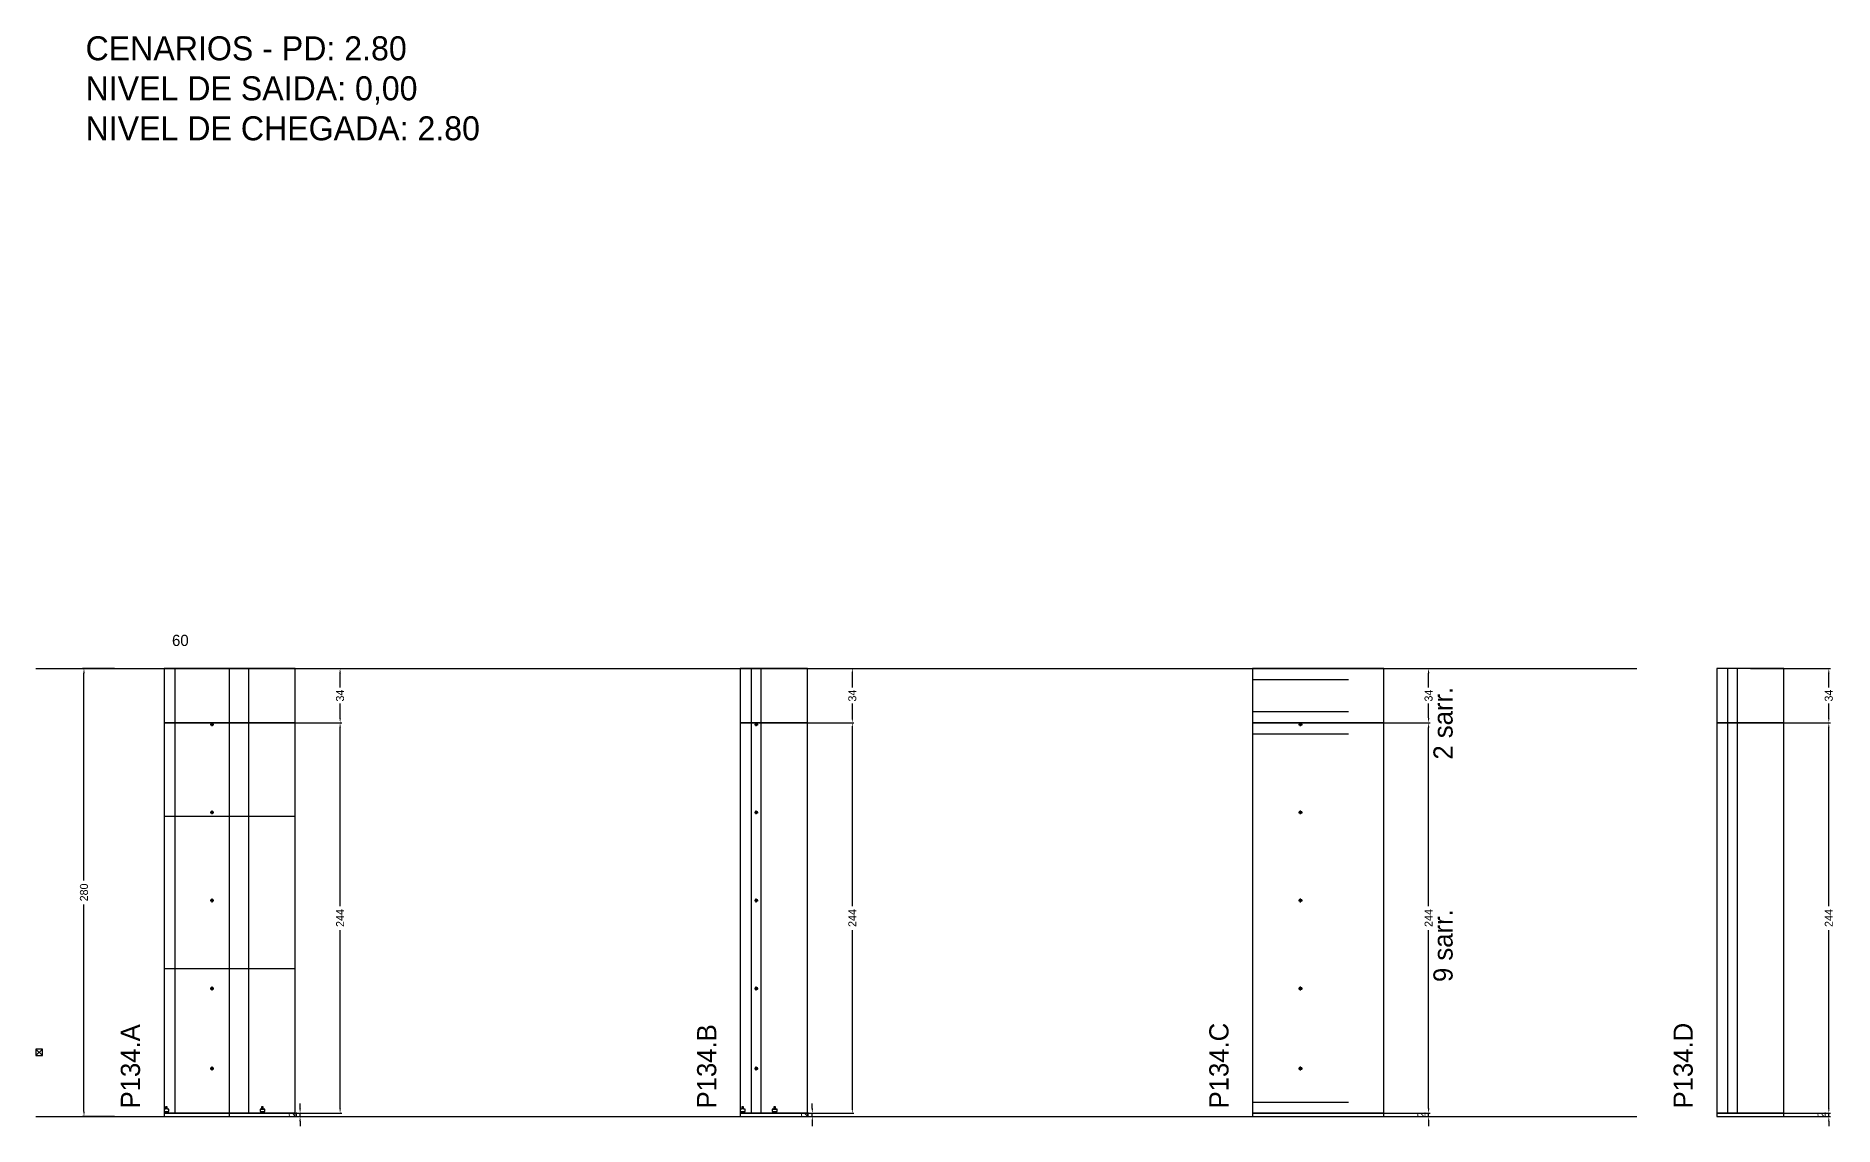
# Model space of a CAD drawing. Header units: centimetres. Extents: x -10500 to 4073, y -386 to 295.
# Drawn here: x -7000 to -5877, y -386 to 295 of the extents above; entities that cross this region are included whole.
import ezdxf

# ---------------------------------------------------------------- set-up
doc = ezdxf.new("R2010")
doc.units = ezdxf.units.CM
doc.linetypes.add('DASHED', pattern=[2, -2])
for name, color, linetype in [('COTA', 241, 'Continuous'), ('COTAS FURACAO', 16, 'Continuous'), ('Madeira', 30, 'Continuous'), ('NOMENCLATURA', 7, 'Continuous'), ('Nível', 160, 'Continuous'), ('Painéis', 200, 'Continuous'), ('Perfil Metálico', 150, 'Continuous'), ('SARR_2.2x7', 40, 'Continuous'), ('texto', 7, 'Continuous')]:
    doc.layers.add(name, color=color, linetype=linetype)
doc.dimstyles.new('PAINEL-NOVA', dxfattribs={"dimtxt": 5, "dimasz": 3, "dimexe": 1, "dimexo": 1, "dimgap": 1, "dimtad": 1, "dimcen": 2.5, "dimazin": 3, "dimtfac": 1, "dimtmove": 0, "dimatfit": 3})

# ---------------------------------------------------------------- blocks, each defined once
blk = doc.blocks.new('_CLOSEDFILLED')
at = {"color": 0, "linetype": 'BYBLOCK'}
blk.add_solid([(-1, 0.16), (0, 0), (-1, -0.16)], dxfattribs=at)
blk = doc.blocks.new('*D1')
for p, q in [((-6951, -100), (-6971, -100)), ((-6970, -232.5), (-6970, -103)), ((-6970, -377), (-6970, -247.5)), ((-6951, -380), (-6971, -380))]:
    blk.add_line(p, q)
at = {"layer": 'Defpoints'}
for p in [(-6950, -100), (-6970, -380), (-6950, -380)]:
    blk.add_point(p, dxfattribs=at)
at = {"layer": 'COTA', "xscale": 3, "yscale": 3}
for p, rotation in [((-6970, -100), 90), ((-6970, -380), 270)]:
    blk.add_blockref('_CLOSEDFILLED', p, dxfattribs=dict(at, rotation=rotation))
at = {"layer": 'COTA', "insert": (-6970, -240), "char_height": 5, "attachment_point": 5, "rotation": 90}
blk.add_mtext('280', dxfattribs=at)
blk = doc.blocks.new('MULDURA')
at = {"layer": 'Paineis'}
for p, q in [((0, 0), (4, 4)), ((4, 0), (0, 4))]:
    blk.add_line(p, q, dxfattribs=at)
blk.add_lwpolyline([(0, 0), (4, 0), (4, 4), (0, 4)], close=True, dxfattribs=at)
blk = doc.blocks.new('*D3')
for p, q in [((-6859, -134), (-6809, -134)), ((-6810, -248.5), (-6810, -137)), ((-6810, -375), (-6810, -263.5)), ((-6859, -378), (-6809, -378))]:
    blk.add_line(p, q)
at = {"layer": 'Defpoints'}
for p in [(-6860, -134), (-6860, -378), (-6810, -378)]:
    blk.add_point(p, dxfattribs=at)
at = {"layer": 'COTA', "xscale": 3, "yscale": 3}
for p, rotation in [((-6810, -134), 90), ((-6810, -378), 270)]:
    blk.add_blockref('_CLOSEDFILLED', p, dxfattribs=dict(at, rotation=rotation))
at = {"layer": 'COTA', "insert": (-6810, -256), "char_height": 5, "attachment_point": 5, "rotation": 90}
blk.add_mtext('244', dxfattribs=at)
blk = doc.blocks.new('*D4')
for p, q in [((-6859, -100), (-6809, -100)), ((-6810, -112), (-6810, -103)), ((-6810, -131), (-6810, -122)), ((-6859, -134), (-6809, -134))]:
    blk.add_line(p, q)
at = {"layer": 'Defpoints'}
for p in [(-6860, -100), (-6860, -134), (-6810, -134)]:
    blk.add_point(p, dxfattribs=at)
at = {"layer": 'COTA', "xscale": 3, "yscale": 3}
for p, rotation in [((-6810, -100), 90), ((-6810, -134), 270)]:
    blk.add_blockref('_CLOSEDFILLED', p, dxfattribs=dict(at, rotation=rotation))
at = {"layer": 'COTA', "insert": (-6810, -117), "char_height": 5, "attachment_point": 5, "rotation": 90}
blk.add_mtext('34', dxfattribs=at)
blk = doc.blocks.new('SLIPTEE')
at = {"layer": 'Paineis'}
blk.add_lwpolyline([(0, 0), (3, 0), (3, 1.5), (2, 1.5), (2, 3), (1, 3), (1, 1.5), (0, 1.5)], close=True, dxfattribs=at)
blk = doc.blocks.new('SLIPTDD')
at = {"layer": 'Paineis'}
blk.add_line((0, 1.5), (3, 1.5), dxfattribs=at)
blk.add_lwpolyline([(0, 0), (3, 0), (3, 1.5), (2, 1.5), (2, 3), (1, 3), (1, 1.5), (0, 1.5)], close=True, dxfattribs=at)
blk = doc.blocks.new('furacao')
at = {"layer": 'COTAS FURACAO'}
for p, q in [((-1.2, 0), (1.2, 0)), ((0, -1.2), (0, 1.2))]:
    blk.add_line(p, q, dxfattribs=at)
blk.add_circle((0, 0), 0.8, dxfattribs=at)
blk = doc.blocks.new('*D6')
for p, q in [((-6539, -134), (-6489, -134)), ((-6490, -248.5), (-6490, -137)), ((-6490, -375), (-6490, -263.5)), ((-6539, -378), (-6489, -378))]:
    blk.add_line(p, q)
at = {"layer": 'Defpoints'}
for p in [(-6540, -134), (-6540, -378), (-6490, -378)]:
    blk.add_point(p, dxfattribs=at)
at = {"layer": 'COTA', "xscale": 3, "yscale": 3}
for p, rotation in [((-6490, -134), 90), ((-6490, -378), 270)]:
    blk.add_blockref('_CLOSEDFILLED', p, dxfattribs=dict(at, rotation=rotation))
at = {"layer": 'COTA', "insert": (-6490, -256), "char_height": 5, "attachment_point": 5, "rotation": 90}
blk.add_mtext('244', dxfattribs=at)
blk = doc.blocks.new('*D7')
for p, q in [((-6539, -100), (-6489, -100)), ((-6490, -112), (-6490, -103)), ((-6490, -131), (-6490, -122)), ((-6539, -134), (-6489, -134))]:
    blk.add_line(p, q)
at = {"layer": 'Defpoints'}
for p in [(-6540, -100), (-6540, -134), (-6490, -134)]:
    blk.add_point(p, dxfattribs=at)
at = {"layer": 'COTA', "xscale": 3, "yscale": 3}
for p, rotation in [((-6490, -100), 90), ((-6490, -134), 270)]:
    blk.add_blockref('_CLOSEDFILLED', p, dxfattribs=dict(at, rotation=rotation))
at = {"layer": 'COTA', "insert": (-6490, -117), "char_height": 5, "attachment_point": 5, "rotation": 90}
blk.add_mtext('34', dxfattribs=at)
blk = doc.blocks.new('*D9')
for p, q in [((-6179, -134), (-6129, -134)), ((-6130, -248.5), (-6130, -137)), ((-6130, -375), (-6130, -263.5)), ((-6179, -378), (-6129, -378))]:
    blk.add_line(p, q)
at = {"layer": 'Defpoints'}
for p in [(-6180, -134), (-6180, -378), (-6130, -378)]:
    blk.add_point(p, dxfattribs=at)
at = {"layer": 'COTA', "xscale": 3, "yscale": 3}
for p, rotation in [((-6130, -134), 90), ((-6130, -378), 270)]:
    blk.add_blockref('_CLOSEDFILLED', p, dxfattribs=dict(at, rotation=rotation))
at = {"layer": 'COTA', "insert": (-6130, -256), "char_height": 5, "attachment_point": 5, "rotation": 90}
blk.add_mtext('244', dxfattribs=at)
blk = doc.blocks.new('*D10')
for p, q in [((-6179, -100), (-6129, -100)), ((-6130, -112), (-6130, -103)), ((-6130, -131), (-6130, -122)), ((-6179, -134), (-6129, -134))]:
    blk.add_line(p, q)
at = {"layer": 'Defpoints'}
for p in [(-6180, -100), (-6180, -134), (-6130, -134)]:
    blk.add_point(p, dxfattribs=at)
at = {"layer": 'COTA', "xscale": 3, "yscale": 3}
for p, rotation in [((-6130, -100), 90), ((-6130, -134), 270)]:
    blk.add_blockref('_CLOSEDFILLED', p, dxfattribs=dict(at, rotation=rotation))
at = {"layer": 'COTA', "insert": (-6130, -117), "char_height": 5, "attachment_point": 5, "rotation": 90}
blk.add_mtext('34', dxfattribs=at)
blk = doc.blocks.new('*D12')
for p, q in [((-5929, -134), (-5879, -134)), ((-5880, -248.5), (-5880, -137)), ((-5880, -375), (-5880, -263.5)), ((-5929, -378), (-5879, -378))]:
    blk.add_line(p, q)
at = {"layer": 'Defpoints'}
for p in [(-5930, -134), (-5930, -378), (-5880, -378)]:
    blk.add_point(p, dxfattribs=at)
at = {"layer": 'COTA', "xscale": 3, "yscale": 3}
for p, rotation in [((-5880, -134), 90), ((-5880, -378), 270)]:
    blk.add_blockref('_CLOSEDFILLED', p, dxfattribs=dict(at, rotation=rotation))
at = {"layer": 'COTA', "insert": (-5880, -256), "char_height": 5, "attachment_point": 5, "rotation": 90}
blk.add_mtext('244', dxfattribs=at)
blk = doc.blocks.new('*D13')
for p, q in [((-5929, -100), (-5879, -100)), ((-5880, -112), (-5880, -103)), ((-5880, -131), (-5880, -122)), ((-5929, -134), (-5879, -134))]:
    blk.add_line(p, q)
at = {"layer": 'Defpoints'}
for p in [(-5930, -100), (-5930, -134), (-5880, -134)]:
    blk.add_point(p, dxfattribs=at)
at = {"layer": 'COTA', "xscale": 3, "yscale": 3}
for p, rotation in [((-5880, -100), 90), ((-5880, -134), 270)]:
    blk.add_blockref('_CLOSEDFILLED', p, dxfattribs=dict(at, rotation=rotation))
at = {"layer": 'COTA', "insert": (-5880, -117), "char_height": 5, "attachment_point": 5, "rotation": 90}
blk.add_mtext('34', dxfattribs=at)

msp = doc.modelspace()

# ---------------------------------------------------------------- linework, layer by layer
at = {"layer": 'Madeira'}
for points in [[(-6920, -192.4), (-6838, -192.4)], [(-6920, -287.6), (-6838, -287.6)]]:
    msp.add_lwpolyline(points, dxfattribs=at)
at = {"layer": 'Nível', "linetype": 'DASHED'}
for points in [[(-7000, -100), (-6000, -100)], [(-7000, -380), (-6000, -380)]]:
    msp.add_lwpolyline(points, dxfattribs=at)
at = {"layer": 'Painéis'}
for points in [[(-6920, -134), (-6838, -134), (-6838, -100), (-6920, -100)], [(-6920, -380), (-6838, -380), (-6838, -100), (-6920, -100)], [(-6560, -134), (-6518, -134), (-6518, -100), (-6560, -100)], [(-6240, -134), (-6158, -134), (-6158, -100), (-6240, -100)], [(-5950, -134), (-5908, -134), (-5908, -100), (-5950, -100)], [(-6920, -378), (-6838, -378), (-6838, -134), (-6920, -134)], [(-6560, -378), (-6518, -378), (-6518, -134), (-6560, -134)], [(-6240, -378), (-6158, -378), (-6158, -134), (-6240, -134)], [(-5950, -378), (-5908, -378), (-5908, -134), (-5950, -134)], [(-6920, -380), (-6838, -380), (-6838, -378), (-6920, -378)], [(-6560, -380), (-6518, -380), (-6518, -378), (-6560, -378)], [(-6240, -380), (-6158, -380), (-6158, -378), (-6240, -378)], [(-5950, -380), (-5908, -380), (-5908, -378), (-5950, -378)]]:
    msp.add_lwpolyline(points, close=True, dxfattribs=at)
at = {"layer": 'Perfil Metálico'}
msp.add_line((-6879, -380), (-6879, -100), dxfattribs=at)
at = {"layer": 'SARR_2.2x7'}
for points in [[(-6913, -134), (-6913, -100)], [(-6867, -134), (-6867, -100)], [(-6553, -134), (-6553, -100)], [(-6547, -134), (-6547, -100)], [(-5943, -134), (-5943, -100)], [(-5937, -134), (-5937, -100)], [(-6240, -107), (-6180, -107)], [(-6240, -127), (-6180, -127)], [(-6240, -141), (-6180, -141)], [(-6240, -371), (-6180, -371)]]:
    msp.add_lwpolyline(points, dxfattribs=at)
at = {"layer": 'SARR_2.2x7', "linetype": 'DASHED'}
for points in [[(-6913, -378), (-6913, -134)], [(-6867, -378), (-6867, -134)], [(-6553, -378), (-6553, -134)], [(-6547, -378), (-6547, -134)], [(-5943, -378), (-5943, -134)], [(-5937, -378), (-5937, -134)]]:
    msp.add_lwpolyline(points, dxfattribs=at)

# ---------------------------------------------------------------- block references
at = {"layer": 'COTA'}
for name, p in [('furacao', (-6890, -135)), ('furacao', (-6550, -135)), ('furacao', (-6210, -135)), ('furacao', (-6890, -190)), ('furacao', (-6550, -190)), ('furacao', (-6210, -190)), ('furacao', (-6890, -245)), ('furacao', (-6550, -245)), ('furacao', (-6210, -245)), ('furacao', (-6890, -300)), ('furacao', (-6550, -300)), ('furacao', (-6210, -300)), ('MULDURA', (-7000, -342)), ('furacao', (-6890, -350)), ('furacao', (-6550, -350)), ('furacao', (-6210, -350)), ('SLIPTEE', (-6920, -377)), ('SLIPTDD', (-6860, -377)), ('SLIPTEE', (-6560, -377)), ('SLIPTDD', (-6540, -377))]:
    msp.add_blockref(name, p, dxfattribs=at)

# ---------------------------------------------------------------- texts
at = {"layer": 'NOMENCLATURA'}
for s, p in [('CENARIOS - PD: 2.80', (-6969, 280)), ('NIVEL DE SAIDA: 0,00', (-6969, 255)), ('NIVEL DE CHEGADA: 2.80', (-6969, 230))]:
    msp.add_text(s, height=15, dxfattribs=at).set_placement(p)
for s, p in [('2 sarr.', (-6115, -157)), ('9 sarr.', (-6115, -296)), ('P134.A', (-6935, -375)), ('P134.B', (-6575, -375)), ('P134.C', (-6255, -375)), ('P134.D', (-5965, -375))]:
    msp.add_text(s, height=12, rotation=90, dxfattribs=at).set_placement(p)
at = {"layer": 'texto'}
msp.add_text('60', height=7, dxfattribs=at).set_placement((-6915, -86))

# ---------------------------------------------------------------- dimensions: what is measured, and where the dimension line sits
at = {"layer": 'COTA'}
for base, p1, p2, picture, middle in [((-6970, -380), (-6950, -380), (-6950, -100), '*D1', (-6970, -240)), ((-6810, -134), (-6860, -134), (-6860, -100), '*D4', (-6810, -117)), ((-6490, -134), (-6540, -134), (-6540, -100), '*D7', (-6490, -117)), ((-6130, -134), (-6180, -134), (-6180, -100), '*D10', (-6130, -117)), ((-5880, -134), (-5930, -134), (-5930, -100), '*D13', (-5880, -117)), ((-6810, -378), (-6860, -378), (-6860, -134), '*D3', (-6810, -256)), ((-6490, -378), (-6540, -378), (-6540, -134), '*D6', (-6490, -256)), ((-6130, -378), (-6180, -378), (-6180, -134), '*D9', (-6130, -256)), ((-5880, -378), (-5930, -378), (-5930, -134), '*D12', (-5880, -256))]:
    dim = msp.add_linear_dim(base=base, p1=p1, p2=p2, angle=90, dimstyle='PAINEL-NOVA', dxfattribs=at)
    dim.commit()
    dim.dimension.update_dxf_attribs({"geometry": picture, "text_midpoint": middle})
for base, p1, p2 in [((-6835, -380), (-6860, -380), (-6860, -378)), ((-6515, -380), (-6540, -380), (-6540, -378)), ((-6130, -380), (-6180, -380), (-6180, -378)), ((-5880, -380), (-5930, -380), (-5930, -378))]:
    msp.add_linear_dim(base=base, p1=p1, p2=p2, angle=90, dimstyle='PAINEL-NOVA', dxfattribs=at).render()

doc.saveas('drawing.dxf')
